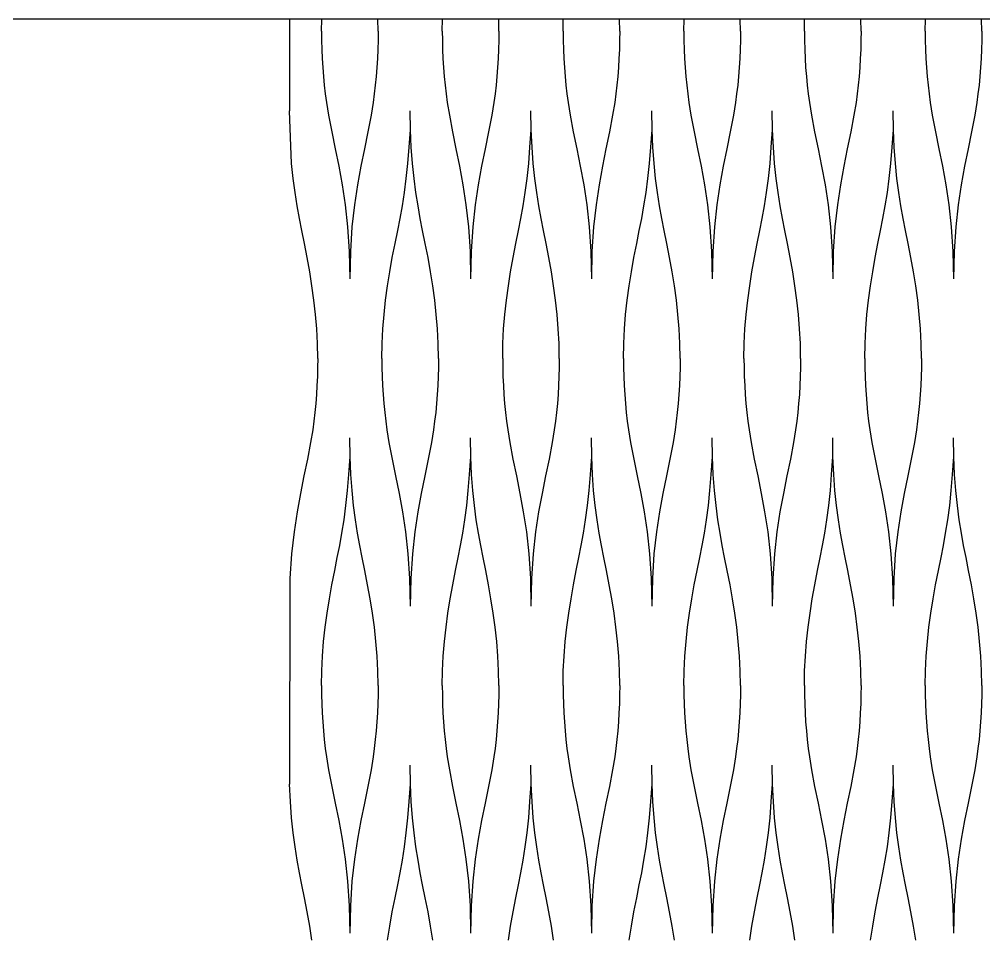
# Model space of a CAD drawing. Header units: millimetres. Extents: x 2967 to 3312, y 1779 to 1941.
# Drawn here: x 3236.92 to 3275.23, y 1904.93 to 1941.38 of the extents above; entities that cross this region are included whole.
import ezdxf

# ---------------------------------------------------------------- set-up
doc = ezdxf.new("R2010")
doc.units = ezdxf.units.MM

msp = doc.modelspace()

# ---------------------------------------------------------------- linework, layer by layer
for p, q in [((3248.931, 1941.38), (3247.647, 1941.38)), ((3247.647, 1941.38), (3247.647, 1937.745)), ((3248.922, 1940.906), (3248.931, 1941.38)), ((3251.172, 1940.906), (3251.164, 1941.38)), ((3253.73, 1941.38), (3251.164, 1941.38)), ((3253.722, 1940.906), (3253.73, 1941.38)), ((3255.972, 1940.906), (3255.964, 1941.38)), ((3258.53, 1941.38), (3255.964, 1941.38)), ((3258.522, 1940.906), (3258.53, 1941.38)), ((3260.771, 1940.906), (3260.763, 1941.38)), ((3263.33, 1941.38), (3260.763, 1941.38)), ((3263.322, 1940.906), (3263.33, 1941.38)), ((3268.118, 1941.38), (3265.563, 1941.38)), ((3265.571, 1940.906), (3265.563, 1941.38)), ((3268.11, 1940.906), (3268.118, 1941.38)), ((3270.36, 1940.906), (3270.352, 1941.38)), ((3272.918, 1941.38), (3270.352, 1941.38)), ((3272.91, 1940.906), (3272.918, 1941.38)), ((3275.16, 1940.906), (3275.151, 1941.38)), ((3277.718, 1941.38), (3275.151, 1941.38)), ((3248.922, 1940.906), (3248.926, 1940.545)), ((3251.172, 1940.906), (3251.169, 1940.545)), ((3253.722, 1940.906), (3253.725, 1940.545)), ((3255.972, 1940.906), (3255.969, 1940.545)), ((3258.522, 1940.906), (3258.525, 1940.545)), ((3260.771, 1940.906), (3260.768, 1940.545)), ((3263.322, 1940.906), (3263.325, 1940.545)), ((3265.571, 1940.906), (3265.568, 1940.545)), ((3268.11, 1940.906), (3268.113, 1940.545)), ((3270.36, 1940.906), (3270.357, 1940.545)), ((3272.91, 1940.906), (3272.913, 1940.545)), ((3275.16, 1940.906), (3275.157, 1940.545)), ((3248.926, 1940.545), (3248.935, 1940.184)), ((3251.169, 1940.545), (3251.16, 1940.184)), ((3253.725, 1940.545), (3253.735, 1940.184)), ((3255.969, 1940.545), (3255.959, 1940.184)), ((3258.525, 1940.545), (3258.534, 1940.184)), ((3260.768, 1940.545), (3260.759, 1940.184)), ((3263.325, 1940.545), (3263.334, 1940.184)), ((3265.568, 1940.545), (3265.559, 1940.184)), ((3268.113, 1940.545), (3268.123, 1940.184)), ((3270.357, 1940.545), (3270.348, 1940.184)), ((3272.913, 1940.545), (3272.922, 1940.184)), ((3275.157, 1940.545), (3275.147, 1940.184)), ((3248.935, 1940.184), (3248.951, 1939.824)), ((3251.16, 1940.184), (3251.144, 1939.824)), ((3253.735, 1940.184), (3253.75, 1939.824)), ((3255.959, 1940.184), (3255.944, 1939.824)), ((3258.534, 1940.184), (3258.55, 1939.824)), ((3260.759, 1940.184), (3260.743, 1939.824)), ((3263.334, 1940.184), (3263.35, 1939.824)), ((3265.559, 1940.184), (3265.543, 1939.824)), ((3268.123, 1940.184), (3268.138, 1939.824)), ((3270.348, 1940.184), (3270.332, 1939.824)), ((3272.922, 1940.184), (3272.938, 1939.824)), ((3275.147, 1940.184), (3275.132, 1939.824)), ((3248.951, 1939.824), (3248.972, 1939.467)), ((3251.144, 1939.824), (3251.122, 1939.467)), ((3253.75, 1939.824), (3253.772, 1939.467)), ((3255.944, 1939.824), (3255.922, 1939.467)), ((3258.55, 1939.824), (3258.572, 1939.467)), ((3260.743, 1939.824), (3260.722, 1939.467)), ((3263.35, 1939.824), (3263.371, 1939.467)), ((3265.543, 1939.824), (3265.521, 1939.467)), ((3268.138, 1939.824), (3268.16, 1939.467)), ((3270.332, 1939.824), (3270.31, 1939.467)), ((3272.938, 1939.824), (3272.96, 1939.467)), ((3275.132, 1939.824), (3275.11, 1939.467)), ((3248.972, 1939.467), (3249, 1939.112)), ((3251.122, 1939.467), (3251.094, 1939.112)), ((3253.772, 1939.467), (3253.8, 1939.112)), ((3255.922, 1939.467), (3255.894, 1939.112)), ((3258.572, 1939.467), (3258.6, 1939.112)), ((3260.722, 1939.467), (3260.694, 1939.112)), ((3263.371, 1939.467), (3263.399, 1939.112)), ((3265.521, 1939.467), (3265.493, 1939.112)), ((3268.16, 1939.467), (3268.188, 1939.112)), ((3270.31, 1939.467), (3270.282, 1939.112)), ((3272.96, 1939.467), (3272.988, 1939.112)), ((3275.11, 1939.467), (3275.082, 1939.112)), ((3249, 1939.112), (3249.035, 1938.76)), ((3251.094, 1939.112), (3251.06, 1938.76)), ((3253.8, 1939.112), (3253.834, 1938.76)), ((3255.894, 1939.112), (3255.86, 1938.76)), ((3258.6, 1939.112), (3258.634, 1938.76)), ((3260.694, 1939.112), (3260.659, 1938.76)), ((3263.399, 1939.112), (3263.434, 1938.76)), ((3265.493, 1939.112), (3265.459, 1938.76)), ((3268.188, 1939.112), (3268.223, 1938.76)), ((3270.282, 1939.112), (3270.248, 1938.76)), ((3272.988, 1939.112), (3273.022, 1938.76)), ((3275.082, 1939.112), (3275.048, 1938.76)), ((3249.035, 1938.76), (3249.075, 1938.413)), ((3251.06, 1938.76), (3251.02, 1938.413)), ((3253.834, 1938.76), (3253.875, 1938.413)), ((3255.86, 1938.76), (3255.819, 1938.413)), ((3258.634, 1938.76), (3258.675, 1938.413)), ((3260.659, 1938.76), (3260.619, 1938.413)), ((3263.434, 1938.76), (3263.474, 1938.413)), ((3265.459, 1938.76), (3265.419, 1938.413)), ((3268.223, 1938.76), (3268.263, 1938.413)), ((3270.248, 1938.76), (3270.207, 1938.413)), ((3273.022, 1938.76), (3273.063, 1938.413)), ((3275.048, 1938.76), (3275.007, 1938.413)), ((3249.075, 1938.413), (3249.122, 1938.07)), ((3251.02, 1938.413), (3250.973, 1938.07)), ((3253.875, 1938.413), (3253.922, 1938.07)), ((3255.819, 1938.413), (3255.773, 1938.07)), ((3258.675, 1938.413), (3258.721, 1938.07)), ((3260.619, 1938.413), (3260.572, 1938.07)), ((3263.474, 1938.413), (3263.521, 1938.07)), ((3265.419, 1938.413), (3265.372, 1938.07)), ((3268.263, 1938.413), (3268.31, 1938.07)), ((3270.207, 1938.413), (3270.161, 1938.07)), ((3273.063, 1938.413), (3273.109, 1938.07)), ((3275.007, 1938.413), (3274.96, 1938.07)), ((3249.122, 1938.07), (3249.203, 1937.565)), ((3250.973, 1938.07), (3250.891, 1937.565)), ((3253.922, 1938.07), (3254.003, 1937.565)), ((3255.773, 1938.07), (3255.691, 1937.565)), ((3258.721, 1938.07), (3258.803, 1937.565)), ((3260.572, 1938.07), (3260.491, 1937.565)), ((3263.521, 1938.07), (3263.603, 1937.565)), ((3265.372, 1938.07), (3265.29, 1937.565)), ((3268.31, 1938.07), (3268.391, 1937.565)), ((3270.161, 1938.07), (3270.079, 1937.565)), ((3273.109, 1938.07), (3273.191, 1937.565)), ((3274.96, 1938.07), (3274.879, 1937.565)), ((3247.737, 1935.654), (3247.647, 1937.745)), ((3249.203, 1937.565), (3249.329, 1936.902)), ((3250.891, 1937.565), (3250.765, 1936.902)), ((3252.458, 1936.994), (3252.447, 1937.745)), ((3254.003, 1937.565), (3254.129, 1936.902)), ((3255.691, 1937.565), (3255.565, 1936.902)), ((3257.258, 1936.994), (3257.247, 1937.745)), ((3258.803, 1937.565), (3258.929, 1936.902)), ((3260.491, 1937.565), (3260.365, 1936.902)), ((3262.057, 1936.994), (3262.046, 1937.745)), ((3263.603, 1937.565), (3263.729, 1936.902)), ((3265.29, 1937.565), (3265.164, 1936.902)), ((3266.846, 1936.994), (3266.835, 1937.745)), ((3268.391, 1937.565), (3268.517, 1936.902)), ((3270.079, 1937.565), (3269.953, 1936.902)), ((3271.646, 1936.994), (3271.635, 1937.745)), ((3273.191, 1937.565), (3273.317, 1936.902)), ((3274.879, 1937.565), (3274.753, 1936.902)), ((3249.329, 1936.902), (3249.467, 1936.234)), ((3250.765, 1936.902), (3250.628, 1936.234)), ((3252.405, 1936.299), (3252.458, 1936.994)), ((3252.489, 1936.299), (3252.458, 1936.994)), ((3254.129, 1936.902), (3254.267, 1936.234)), ((3255.565, 1936.902), (3255.427, 1936.234)), ((3257.205, 1936.299), (3257.258, 1936.994)), ((3257.288, 1936.299), (3257.258, 1936.994)), ((3258.929, 1936.902), (3259.067, 1936.234)), ((3260.365, 1936.902), (3260.227, 1936.234)), ((3262.005, 1936.299), (3262.057, 1936.994)), ((3262.088, 1936.299), (3262.057, 1936.994)), ((3263.729, 1936.902), (3263.866, 1936.234)), ((3265.164, 1936.902), (3265.027, 1936.234)), ((3266.793, 1936.299), (3266.846, 1936.994)), ((3266.877, 1936.299), (3266.846, 1936.994)), ((3268.517, 1936.902), (3268.655, 1936.234)), ((3269.953, 1936.902), (3269.815, 1936.234)), ((3271.593, 1936.299), (3271.646, 1936.994)), ((3271.677, 1936.299), (3271.646, 1936.994)), ((3273.317, 1936.902), (3273.455, 1936.234)), ((3274.753, 1936.902), (3274.615, 1936.234)), ((3252.357, 1935.654), (3252.405, 1936.299)), ((3252.537, 1935.654), (3252.489, 1936.299)), ((3257.157, 1935.654), (3257.205, 1936.299)), ((3257.337, 1935.654), (3257.288, 1936.299)), ((3261.956, 1935.654), (3262.005, 1936.299)), ((3262.136, 1935.654), (3262.088, 1936.299)), ((3266.745, 1935.654), (3266.793, 1936.299)), ((3266.925, 1935.654), (3266.877, 1936.299)), ((3271.545, 1935.654), (3271.593, 1936.299)), ((3271.725, 1935.654), (3271.677, 1936.299)), ((3249.467, 1936.234), (3249.608, 1935.542)), ((3250.628, 1936.234), (3250.487, 1935.542)), ((3254.267, 1936.234), (3254.407, 1935.542)), ((3255.427, 1936.234), (3255.287, 1935.542)), ((3259.067, 1936.234), (3259.207, 1935.542)), ((3260.227, 1936.234), (3260.086, 1935.542)), ((3263.866, 1936.234), (3264.007, 1935.542)), ((3265.027, 1936.234), (3264.886, 1935.542)), ((3268.655, 1936.234), (3268.796, 1935.542)), ((3269.815, 1936.234), (3269.675, 1935.542)), ((3273.455, 1936.234), (3273.595, 1935.542)), ((3274.615, 1936.234), (3274.474, 1935.542)), ((3247.8, 1935.055), (3247.737, 1935.654)), ((3249.608, 1935.542), (3249.743, 1934.808)), ((3250.487, 1935.542), (3250.352, 1934.808)), ((3252.294, 1935.055), (3252.357, 1935.654)), ((3252.6, 1935.055), (3252.537, 1935.654)), ((3254.407, 1935.542), (3254.542, 1934.808)), ((3255.287, 1935.542), (3255.152, 1934.808)), ((3257.094, 1935.055), (3257.157, 1935.654)), ((3257.4, 1935.055), (3257.337, 1935.654)), ((3259.207, 1935.542), (3259.342, 1934.808)), ((3260.086, 1935.542), (3259.951, 1934.808)), ((3261.894, 1935.055), (3261.956, 1935.654)), ((3262.199, 1935.055), (3262.136, 1935.654)), ((3264.007, 1935.542), (3264.142, 1934.808)), ((3264.886, 1935.542), (3264.751, 1934.808)), ((3266.682, 1935.055), (3266.745, 1935.654)), ((3266.988, 1935.055), (3266.925, 1935.654)), ((3268.796, 1935.542), (3268.93, 1934.808)), ((3269.675, 1935.542), (3269.54, 1934.808)), ((3271.482, 1935.055), (3271.545, 1935.654)), ((3271.788, 1935.055), (3271.725, 1935.654)), ((3273.595, 1935.542), (3273.73, 1934.808)), ((3274.474, 1935.542), (3274.34, 1934.808)), ((3247.875, 1934.494), (3247.8, 1935.055)), ((3249.743, 1934.808), (3249.863, 1934.011)), ((3250.352, 1934.808), (3250.232, 1934.011)), ((3252.22, 1934.494), (3252.294, 1935.055)), ((3252.675, 1934.494), (3252.6, 1935.055)), ((3254.542, 1934.808), (3254.662, 1934.011)), ((3255.152, 1934.808), (3255.032, 1934.011)), ((3257.019, 1934.494), (3257.094, 1935.055)), ((3257.474, 1934.494), (3257.4, 1935.055)), ((3259.342, 1934.808), (3259.462, 1934.011)), ((3259.951, 1934.808), (3259.831, 1934.011)), ((3261.819, 1934.494), (3261.894, 1935.055)), ((3262.274, 1934.494), (3262.199, 1935.055)), ((3264.142, 1934.808), (3264.262, 1934.011)), ((3264.751, 1934.808), (3264.631, 1934.011)), ((3266.608, 1934.494), (3266.682, 1935.055)), ((3267.063, 1934.494), (3266.988, 1935.055)), ((3268.93, 1934.808), (3269.051, 1934.011)), ((3269.54, 1934.808), (3269.42, 1934.011)), ((3271.407, 1934.494), (3271.482, 1935.055)), ((3271.862, 1934.494), (3271.788, 1935.055)), ((3273.73, 1934.808), (3273.85, 1934.011)), ((3274.34, 1934.808), (3274.219, 1934.011)), ((3247.959, 1933.967), (3247.875, 1934.494)), ((3252.136, 1933.967), (3252.22, 1934.494)), ((3252.758, 1933.967), (3252.675, 1934.494)), ((3256.935, 1933.967), (3257.019, 1934.494)), ((3257.558, 1933.967), (3257.474, 1934.494)), ((3261.735, 1933.967), (3261.819, 1934.494)), ((3262.358, 1933.967), (3262.274, 1934.494)), ((3266.524, 1933.967), (3266.608, 1934.494)), ((3267.147, 1933.967), (3267.063, 1934.494)), ((3271.323, 1933.967), (3271.407, 1934.494)), ((3271.946, 1933.967), (3271.862, 1934.494)), ((3248.049, 1933.467), (3247.959, 1933.967)), ((3249.863, 1934.011), (3249.959, 1933.135)), ((3250.232, 1934.011), (3250.135, 1933.135)), ((3252.045, 1933.467), (3252.136, 1933.967)), ((3252.849, 1933.467), (3252.758, 1933.967)), ((3254.662, 1934.011), (3254.759, 1933.135)), ((3255.032, 1934.011), (3254.935, 1933.135)), ((3256.845, 1933.467), (3256.935, 1933.967)), ((3257.648, 1933.467), (3257.558, 1933.967)), ((3259.462, 1934.011), (3259.559, 1933.135)), ((3259.831, 1934.011), (3259.735, 1933.135)), ((3261.645, 1933.467), (3261.735, 1933.967)), ((3262.448, 1933.467), (3262.358, 1933.967)), ((3264.262, 1934.011), (3264.358, 1933.135)), ((3264.631, 1934.011), (3264.534, 1933.135)), ((3266.433, 1933.467), (3266.524, 1933.967)), ((3267.237, 1933.467), (3267.147, 1933.967)), ((3269.051, 1934.011), (3269.147, 1933.135)), ((3269.42, 1934.011), (3269.323, 1933.135)), ((3271.233, 1933.467), (3271.323, 1933.967)), ((3272.037, 1933.467), (3271.946, 1933.967)), ((3273.85, 1934.011), (3273.947, 1933.135)), ((3274.219, 1934.011), (3274.123, 1933.135)), ((3248.143, 1932.989), (3248.049, 1933.467)), ((3251.951, 1932.989), (3252.045, 1933.467)), ((3252.943, 1932.989), (3252.849, 1933.467)), ((3256.751, 1932.989), (3256.845, 1933.467)), ((3257.743, 1932.989), (3257.648, 1933.467)), ((3261.551, 1932.989), (3261.645, 1933.467)), ((3262.542, 1932.989), (3262.448, 1933.467)), ((3266.339, 1932.989), (3266.433, 1933.467)), ((3267.331, 1932.989), (3267.237, 1933.467)), ((3271.139, 1932.989), (3271.233, 1933.467)), ((3272.131, 1932.989), (3272.037, 1933.467)), ((3248.248, 1932.475), (3248.143, 1932.989)), ((3249.959, 1933.135), (3250.024, 1932.16)), ((3250.135, 1933.135), (3250.071, 1932.16)), ((3251.846, 1932.475), (3251.951, 1932.989)), ((3253.048, 1932.475), (3252.943, 1932.989)), ((3254.759, 1933.135), (3254.824, 1932.16)), ((3254.935, 1933.135), (3254.87, 1932.16)), ((3256.646, 1932.475), (3256.751, 1932.989)), ((3257.847, 1932.475), (3257.743, 1932.989)), ((3259.559, 1933.135), (3259.623, 1932.16)), ((3259.735, 1933.135), (3259.67, 1932.16)), ((3261.446, 1932.475), (3261.551, 1932.989)), ((3262.647, 1932.475), (3262.542, 1932.989)), ((3264.358, 1933.135), (3264.423, 1932.16)), ((3264.534, 1933.135), (3264.47, 1932.16)), ((3266.234, 1932.475), (3266.339, 1932.989)), ((3267.436, 1932.475), (3267.331, 1932.989)), ((3269.147, 1933.135), (3269.212, 1932.16)), ((3269.323, 1933.135), (3269.259, 1932.16)), ((3271.034, 1932.475), (3271.139, 1932.989)), ((3272.236, 1932.475), (3272.131, 1932.989)), ((3273.947, 1933.135), (3274.011, 1932.16)), ((3274.123, 1933.135), (3274.058, 1932.16)), ((3248.357, 1931.913), (3248.248, 1932.475)), ((3251.737, 1931.913), (3251.846, 1932.475)), ((3253.157, 1931.913), (3253.048, 1932.475)), ((3256.537, 1931.913), (3256.646, 1932.475)), ((3257.956, 1931.913), (3257.847, 1932.475)), ((3261.337, 1931.913), (3261.446, 1932.475)), ((3262.756, 1931.913), (3262.647, 1932.475)), ((3266.125, 1931.913), (3266.234, 1932.475)), ((3267.545, 1931.913), (3267.436, 1932.475)), ((3270.925, 1931.913), (3271.034, 1932.475)), ((3272.345, 1931.913), (3272.236, 1932.475)), ((3250.024, 1932.16), (3250.047, 1931.068)), ((3250.071, 1932.16), (3250.047, 1931.068)), ((3254.824, 1932.16), (3254.847, 1931.068)), ((3254.87, 1932.16), (3254.847, 1931.068)), ((3259.623, 1932.16), (3259.647, 1931.068)), ((3259.67, 1932.16), (3259.647, 1931.068)), ((3264.423, 1932.16), (3264.446, 1931.068)), ((3264.47, 1932.16), (3264.446, 1931.068)), ((3269.212, 1932.16), (3269.235, 1931.068)), ((3269.259, 1932.16), (3269.235, 1931.068)), ((3274.011, 1932.16), (3274.035, 1931.068)), ((3274.058, 1932.16), (3274.035, 1931.068)), ((3248.457, 1931.352), (3248.357, 1931.913)), ((3251.637, 1931.352), (3251.737, 1931.913)), ((3253.257, 1931.352), (3253.157, 1931.913)), ((3256.437, 1931.352), (3256.537, 1931.913)), ((3258.056, 1931.352), (3257.956, 1931.913)), ((3261.237, 1931.352), (3261.337, 1931.913)), ((3262.856, 1931.352), (3262.756, 1931.913)), ((3266.025, 1931.352), (3266.125, 1931.913)), ((3267.645, 1931.352), (3267.545, 1931.913)), ((3270.825, 1931.352), (3270.925, 1931.913)), ((3272.445, 1931.352), (3272.345, 1931.913)), ((3248.546, 1930.79), (3248.457, 1931.352)), ((3251.548, 1930.79), (3251.637, 1931.352)), ((3253.346, 1930.79), (3253.257, 1931.352)), ((3256.348, 1930.79), (3256.437, 1931.352)), ((3258.146, 1930.79), (3258.056, 1931.352)), ((3261.147, 1930.79), (3261.237, 1931.352)), ((3262.945, 1930.79), (3262.856, 1931.352)), ((3265.936, 1930.79), (3266.025, 1931.352)), ((3267.734, 1930.79), (3267.645, 1931.352)), ((3270.736, 1930.79), (3270.825, 1931.352)), ((3272.534, 1930.79), (3272.445, 1931.352)), ((3248.623, 1930.225), (3248.546, 1930.79)), ((3251.471, 1930.225), (3251.548, 1930.79)), ((3253.423, 1930.225), (3253.346, 1930.79)), ((3256.271, 1930.225), (3256.348, 1930.79)), ((3258.222, 1930.225), (3258.146, 1930.79)), ((3261.071, 1930.225), (3261.147, 1930.79)), ((3263.022, 1930.225), (3262.945, 1930.79)), ((3265.859, 1930.225), (3265.936, 1930.79)), ((3267.811, 1930.225), (3267.734, 1930.79)), ((3270.659, 1930.225), (3270.736, 1930.79)), ((3272.611, 1930.225), (3272.534, 1930.79)), ((3248.686, 1929.656), (3248.623, 1930.225)), ((3251.409, 1929.656), (3251.471, 1930.225)), ((3253.485, 1929.656), (3253.423, 1930.225)), ((3256.208, 1929.656), (3256.271, 1930.225)), ((3258.285, 1929.656), (3258.222, 1930.225)), ((3261.008, 1929.656), (3261.071, 1930.225)), ((3263.085, 1929.656), (3263.022, 1930.225)), ((3265.797, 1929.656), (3265.859, 1930.225)), ((3267.874, 1929.656), (3267.811, 1930.225)), ((3270.596, 1929.656), (3270.659, 1930.225)), ((3272.673, 1929.656), (3272.611, 1930.225)), ((3248.733, 1929.081), (3248.686, 1929.656)), ((3251.362, 1929.081), (3251.409, 1929.656)), ((3253.532, 1929.081), (3253.485, 1929.656)), ((3256.161, 1929.081), (3256.208, 1929.656)), ((3258.332, 1929.081), (3258.285, 1929.656)), ((3260.961, 1929.081), (3261.008, 1929.656)), ((3263.132, 1929.081), (3263.085, 1929.656)), ((3265.75, 1929.081), (3265.797, 1929.656)), ((3267.92, 1929.081), (3267.874, 1929.656)), ((3270.55, 1929.081), (3270.596, 1929.656)), ((3272.72, 1929.081), (3272.673, 1929.656)), ((3248.762, 1928.498), (3248.733, 1929.081)), ((3251.332, 1928.498), (3251.362, 1929.081)), ((3253.562, 1928.498), (3253.532, 1929.081)), ((3256.132, 1928.498), (3256.161, 1929.081)), ((3258.361, 1928.498), (3258.332, 1929.081)), ((3260.932, 1928.498), (3260.961, 1929.081)), ((3263.161, 1928.498), (3263.132, 1929.081)), ((3265.72, 1928.498), (3265.75, 1929.081)), ((3267.95, 1928.498), (3267.92, 1929.081)), ((3270.52, 1928.498), (3270.55, 1929.081)), ((3272.749, 1928.498), (3272.72, 1929.081)), ((3248.772, 1927.906), (3248.762, 1928.498)), ((3251.322, 1927.906), (3251.332, 1928.498)), ((3253.572, 1927.906), (3253.562, 1928.498)), ((3256.122, 1927.906), (3256.132, 1928.498)), ((3258.371, 1927.906), (3258.361, 1928.498)), ((3260.922, 1927.906), (3260.932, 1928.498)), ((3263.171, 1927.906), (3263.161, 1928.498)), ((3265.71, 1927.906), (3265.72, 1928.498)), ((3267.96, 1927.906), (3267.95, 1928.498)), ((3270.51, 1927.906), (3270.52, 1928.498)), ((3272.76, 1927.906), (3272.749, 1928.498)), ((3248.772, 1927.906), (3248.769, 1927.545)), ((3251.322, 1927.906), (3251.325, 1927.545)), ((3253.572, 1927.906), (3253.569, 1927.545)), ((3256.122, 1927.906), (3256.125, 1927.545)), ((3258.371, 1927.906), (3258.368, 1927.545)), ((3260.922, 1927.906), (3260.925, 1927.545)), ((3263.171, 1927.906), (3263.168, 1927.545)), ((3265.71, 1927.906), (3265.713, 1927.545)), ((3267.96, 1927.906), (3267.957, 1927.545)), ((3270.51, 1927.906), (3270.513, 1927.545)), ((3272.76, 1927.906), (3272.757, 1927.545)), ((3248.769, 1927.545), (3248.76, 1927.184)), ((3251.325, 1927.545), (3251.335, 1927.184)), ((3253.569, 1927.545), (3253.559, 1927.184)), ((3256.125, 1927.545), (3256.134, 1927.184)), ((3258.368, 1927.545), (3258.359, 1927.184)), ((3260.925, 1927.545), (3260.934, 1927.184)), ((3263.168, 1927.545), (3263.159, 1927.184)), ((3265.713, 1927.545), (3265.723, 1927.184)), ((3267.957, 1927.545), (3267.948, 1927.184)), ((3270.513, 1927.545), (3270.522, 1927.184)), ((3272.757, 1927.545), (3272.747, 1927.184)), ((3248.76, 1927.184), (3248.744, 1926.824)), ((3251.335, 1927.184), (3251.35, 1926.824)), ((3253.559, 1927.184), (3253.544, 1926.824)), ((3256.134, 1927.184), (3256.15, 1926.824)), ((3258.359, 1927.184), (3258.343, 1926.824)), ((3260.934, 1927.184), (3260.95, 1926.824)), ((3263.159, 1927.184), (3263.143, 1926.824)), ((3265.723, 1927.184), (3265.738, 1926.824)), ((3267.948, 1927.184), (3267.932, 1926.824)), ((3270.522, 1927.184), (3270.538, 1926.824)), ((3272.747, 1927.184), (3272.732, 1926.824)), ((3248.744, 1926.824), (3248.722, 1926.467)), ((3251.35, 1926.824), (3251.372, 1926.467)), ((3253.544, 1926.824), (3253.522, 1926.467)), ((3256.15, 1926.824), (3256.172, 1926.467)), ((3258.343, 1926.824), (3258.322, 1926.467)), ((3260.95, 1926.824), (3260.971, 1926.467)), ((3263.143, 1926.824), (3263.121, 1926.467)), ((3265.738, 1926.824), (3265.76, 1926.467)), ((3267.932, 1926.824), (3267.91, 1926.467)), ((3270.538, 1926.824), (3270.56, 1926.467)), ((3272.732, 1926.824), (3272.71, 1926.467)), ((3248.722, 1926.467), (3248.694, 1926.112)), ((3251.372, 1926.467), (3251.4, 1926.112)), ((3253.522, 1926.467), (3253.494, 1926.112)), ((3256.172, 1926.467), (3256.2, 1926.112)), ((3258.322, 1926.467), (3258.294, 1926.112)), ((3260.971, 1926.467), (3260.999, 1926.112)), ((3263.121, 1926.467), (3263.093, 1926.112)), ((3265.76, 1926.467), (3265.788, 1926.112)), ((3267.91, 1926.467), (3267.882, 1926.112)), ((3270.56, 1926.467), (3270.588, 1926.112)), ((3272.71, 1926.467), (3272.682, 1926.112)), ((3248.694, 1926.112), (3248.66, 1925.76)), ((3251.4, 1926.112), (3251.434, 1925.76)), ((3253.494, 1926.112), (3253.46, 1925.76)), ((3256.2, 1926.112), (3256.234, 1925.76)), ((3258.294, 1926.112), (3258.259, 1925.76)), ((3260.999, 1926.112), (3261.034, 1925.76)), ((3263.093, 1926.112), (3263.059, 1925.76)), ((3265.788, 1926.112), (3265.823, 1925.76)), ((3267.882, 1926.112), (3267.848, 1925.76)), ((3270.588, 1926.112), (3270.622, 1925.76)), ((3272.682, 1926.112), (3272.648, 1925.76)), ((3248.66, 1925.76), (3248.62, 1925.413)), ((3251.434, 1925.76), (3251.475, 1925.413)), ((3253.46, 1925.76), (3253.419, 1925.413)), ((3256.234, 1925.76), (3256.275, 1925.413)), ((3258.259, 1925.76), (3258.219, 1925.413)), ((3261.034, 1925.76), (3261.074, 1925.413)), ((3263.059, 1925.76), (3263.019, 1925.413)), ((3265.823, 1925.76), (3265.863, 1925.413)), ((3267.848, 1925.76), (3267.807, 1925.413)), ((3270.622, 1925.76), (3270.663, 1925.413)), ((3272.648, 1925.76), (3272.607, 1925.413)), ((3248.62, 1925.413), (3248.573, 1925.07)), ((3251.475, 1925.413), (3251.522, 1925.07)), ((3253.419, 1925.413), (3253.373, 1925.07)), ((3256.275, 1925.413), (3256.321, 1925.07)), ((3258.219, 1925.413), (3258.172, 1925.07)), ((3261.074, 1925.413), (3261.121, 1925.07)), ((3263.019, 1925.413), (3262.972, 1925.07)), ((3265.863, 1925.413), (3265.91, 1925.07)), ((3267.807, 1925.413), (3267.761, 1925.07)), ((3270.663, 1925.413), (3270.709, 1925.07)), ((3272.607, 1925.413), (3272.56, 1925.07)), ((3248.573, 1925.07), (3248.491, 1924.565)), ((3251.522, 1925.07), (3251.603, 1924.565)), ((3253.373, 1925.07), (3253.291, 1924.565)), ((3256.321, 1925.07), (3256.403, 1924.565)), ((3258.172, 1925.07), (3258.091, 1924.565)), ((3261.121, 1925.07), (3261.203, 1924.565)), ((3262.972, 1925.07), (3262.89, 1924.565)), ((3265.91, 1925.07), (3265.991, 1924.565)), ((3267.761, 1925.07), (3267.679, 1924.565)), ((3270.709, 1925.07), (3270.791, 1924.565)), ((3272.56, 1925.07), (3272.479, 1924.565)), ((3248.491, 1924.565), (3248.365, 1923.902)), ((3250.058, 1923.994), (3250.047, 1924.745)), ((3251.603, 1924.565), (3251.729, 1923.902)), ((3253.291, 1924.565), (3253.165, 1923.902)), ((3254.858, 1923.994), (3254.847, 1924.745)), ((3256.403, 1924.565), (3256.529, 1923.902)), ((3258.091, 1924.565), (3257.965, 1923.902)), ((3259.658, 1923.994), (3259.647, 1924.745)), ((3261.203, 1924.565), (3261.329, 1923.902)), ((3262.89, 1924.565), (3262.764, 1923.902)), ((3264.457, 1923.994), (3264.446, 1924.745)), ((3265.991, 1924.565), (3266.117, 1923.902)), ((3267.679, 1924.565), (3267.553, 1923.902)), ((3269.246, 1923.994), (3269.235, 1924.745)), ((3270.791, 1924.565), (3270.917, 1923.902)), ((3272.479, 1924.565), (3272.353, 1923.902)), ((3274.046, 1923.994), (3274.035, 1924.745)), ((3250.006, 1923.299), (3250.058, 1923.994)), ((3250.089, 1923.299), (3250.058, 1923.994)), ((3254.805, 1923.299), (3254.858, 1923.994)), ((3254.889, 1923.299), (3254.858, 1923.994)), ((3259.605, 1923.299), (3259.658, 1923.994)), ((3259.688, 1923.299), (3259.658, 1923.994)), ((3264.405, 1923.299), (3264.457, 1923.994)), ((3264.488, 1923.299), (3264.457, 1923.994)), ((3269.193, 1923.299), (3269.246, 1923.994)), ((3269.277, 1923.299), (3269.246, 1923.994)), ((3273.993, 1923.299), (3274.046, 1923.994)), ((3274.077, 1923.299), (3274.046, 1923.994)), ((3248.365, 1923.902), (3248.228, 1923.234)), ((3251.729, 1923.902), (3251.867, 1923.234)), ((3253.165, 1923.902), (3253.027, 1923.234)), ((3256.529, 1923.902), (3256.667, 1923.234)), ((3257.965, 1923.902), (3257.827, 1923.234)), ((3261.329, 1923.902), (3261.466, 1923.234)), ((3262.764, 1923.902), (3262.627, 1923.234)), ((3266.117, 1923.902), (3266.255, 1923.234)), ((3267.553, 1923.902), (3267.415, 1923.234)), ((3270.917, 1923.902), (3271.055, 1923.234)), ((3272.353, 1923.902), (3272.215, 1923.234)), ((3248.228, 1923.234), (3248.087, 1922.542)), ((3249.957, 1922.654), (3250.006, 1923.299)), ((3250.137, 1922.654), (3250.089, 1923.299)), ((3251.867, 1923.234), (3252.007, 1922.542)), ((3253.027, 1923.234), (3252.887, 1922.542)), ((3254.757, 1922.654), (3254.805, 1923.299)), ((3254.937, 1922.654), (3254.889, 1923.299)), ((3256.667, 1923.234), (3256.807, 1922.542)), ((3257.827, 1923.234), (3257.686, 1922.542)), ((3259.557, 1922.654), (3259.605, 1923.299)), ((3259.737, 1922.654), (3259.688, 1923.299)), ((3261.466, 1923.234), (3261.607, 1922.542)), ((3262.627, 1923.234), (3262.486, 1922.542)), ((3264.356, 1922.654), (3264.405, 1923.299)), ((3264.536, 1922.654), (3264.488, 1923.299)), ((3266.255, 1923.234), (3266.396, 1922.542)), ((3267.415, 1923.234), (3267.275, 1922.542)), ((3269.145, 1922.654), (3269.193, 1923.299)), ((3269.325, 1922.654), (3269.277, 1923.299)), ((3271.055, 1923.234), (3271.195, 1922.542)), ((3272.215, 1923.234), (3272.074, 1922.542)), ((3273.945, 1922.654), (3273.993, 1923.299)), ((3274.125, 1922.654), (3274.077, 1923.299)), ((3248.087, 1922.542), (3247.952, 1921.808)), ((3249.895, 1922.055), (3249.957, 1922.654)), ((3250.2, 1922.055), (3250.137, 1922.654)), ((3252.007, 1922.542), (3252.142, 1921.808)), ((3252.887, 1922.542), (3252.752, 1921.808)), ((3254.694, 1922.055), (3254.757, 1922.654)), ((3255, 1922.055), (3254.937, 1922.654)), ((3256.807, 1922.542), (3256.942, 1921.808)), ((3257.686, 1922.542), (3257.551, 1921.808)), ((3259.494, 1922.055), (3259.557, 1922.654)), ((3259.8, 1922.055), (3259.737, 1922.654)), ((3261.607, 1922.542), (3261.742, 1921.808)), ((3262.486, 1922.542), (3262.351, 1921.808)), ((3264.294, 1922.055), (3264.356, 1922.654)), ((3264.599, 1922.055), (3264.536, 1922.654)), ((3266.396, 1922.542), (3266.53, 1921.808)), ((3267.275, 1922.542), (3267.14, 1921.808)), ((3269.082, 1922.055), (3269.145, 1922.654)), ((3269.388, 1922.055), (3269.325, 1922.654)), ((3271.195, 1922.542), (3271.33, 1921.808)), ((3272.074, 1922.542), (3271.94, 1921.808)), ((3273.882, 1922.055), (3273.945, 1922.654)), ((3274.188, 1922.055), (3274.125, 1922.654)), ((3247.952, 1921.808), (3247.832, 1921.011)), ((3249.82, 1921.494), (3249.895, 1922.055)), ((3250.275, 1921.494), (3250.2, 1922.055)), ((3252.142, 1921.808), (3252.262, 1921.011)), ((3252.752, 1921.808), (3252.632, 1921.011)), ((3254.62, 1921.494), (3254.694, 1922.055)), ((3255.075, 1921.494), (3255, 1922.055)), ((3256.942, 1921.808), (3257.062, 1921.011)), ((3257.551, 1921.808), (3257.431, 1921.011)), ((3259.419, 1921.494), (3259.494, 1922.055)), ((3259.874, 1921.494), (3259.8, 1922.055)), ((3261.742, 1921.808), (3261.862, 1921.011)), ((3262.351, 1921.808), (3262.231, 1921.011)), ((3264.219, 1921.494), (3264.294, 1922.055)), ((3264.674, 1921.494), (3264.599, 1922.055)), ((3266.53, 1921.808), (3266.651, 1921.011)), ((3267.14, 1921.808), (3267.02, 1921.011)), ((3269.008, 1921.494), (3269.082, 1922.055)), ((3269.463, 1921.494), (3269.388, 1922.055)), ((3271.33, 1921.808), (3271.45, 1921.011)), ((3271.94, 1921.808), (3271.819, 1921.011)), ((3273.807, 1921.494), (3273.882, 1922.055)), ((3274.262, 1921.494), (3274.188, 1922.055)), ((3249.736, 1920.967), (3249.82, 1921.494)), ((3250.359, 1920.967), (3250.275, 1921.494)), ((3254.536, 1920.967), (3254.62, 1921.494)), ((3255.158, 1920.967), (3255.075, 1921.494)), ((3259.335, 1920.967), (3259.419, 1921.494)), ((3259.958, 1920.967), (3259.874, 1921.494)), ((3264.135, 1920.967), (3264.219, 1921.494)), ((3264.758, 1920.967), (3264.674, 1921.494)), ((3268.924, 1920.967), (3269.008, 1921.494)), ((3269.547, 1920.967), (3269.463, 1921.494)), ((3273.723, 1920.967), (3273.807, 1921.494)), ((3274.346, 1920.967), (3274.262, 1921.494)), ((3247.832, 1921.011), (3247.735, 1920.135)), ((3249.646, 1920.467), (3249.736, 1920.967)), ((3250.449, 1920.467), (3250.359, 1920.967)), ((3252.262, 1921.011), (3252.359, 1920.135)), ((3252.632, 1921.011), (3252.535, 1920.135)), ((3254.445, 1920.467), (3254.536, 1920.967)), ((3255.249, 1920.467), (3255.158, 1920.967)), ((3257.062, 1921.011), (3257.159, 1920.135)), ((3257.431, 1921.011), (3257.335, 1920.135)), ((3259.245, 1920.467), (3259.335, 1920.967)), ((3260.048, 1920.467), (3259.958, 1920.967)), ((3261.862, 1921.011), (3261.958, 1920.135)), ((3262.231, 1921.011), (3262.134, 1920.135)), ((3264.045, 1920.467), (3264.135, 1920.967)), ((3264.848, 1920.467), (3264.758, 1920.967)), ((3266.651, 1921.011), (3266.747, 1920.135)), ((3267.02, 1921.011), (3266.923, 1920.135)), ((3268.833, 1920.467), (3268.924, 1920.967)), ((3269.637, 1920.467), (3269.547, 1920.967)), ((3271.45, 1921.011), (3271.547, 1920.135)), ((3271.819, 1921.011), (3271.723, 1920.135)), ((3273.633, 1920.467), (3273.723, 1920.967)), ((3274.437, 1920.467), (3274.346, 1920.967)), ((3249.551, 1919.989), (3249.646, 1920.467)), ((3250.543, 1919.989), (3250.449, 1920.467)), ((3254.351, 1919.989), (3254.445, 1920.467)), ((3255.343, 1919.989), (3255.249, 1920.467)), ((3259.151, 1919.989), (3259.245, 1920.467)), ((3260.143, 1919.989), (3260.048, 1920.467)), ((3263.951, 1919.989), (3264.045, 1920.467)), ((3264.942, 1919.989), (3264.848, 1920.467)), ((3268.739, 1919.989), (3268.833, 1920.467)), ((3269.731, 1919.989), (3269.637, 1920.467)), ((3273.539, 1919.989), (3273.633, 1920.467)), ((3274.531, 1919.989), (3274.437, 1920.467)), ((3247.735, 1920.135), (3247.671, 1919.16)), ((3249.447, 1919.475), (3249.551, 1919.989)), ((3250.648, 1919.475), (3250.543, 1919.989)), ((3252.359, 1920.135), (3252.424, 1919.16)), ((3252.535, 1920.135), (3252.47, 1919.16)), ((3254.246, 1919.475), (3254.351, 1919.989)), ((3255.448, 1919.475), (3255.343, 1919.989)), ((3257.159, 1920.135), (3257.223, 1919.16)), ((3257.335, 1920.135), (3257.27, 1919.16)), ((3259.046, 1919.475), (3259.151, 1919.989)), ((3260.247, 1919.475), (3260.143, 1919.989)), ((3261.958, 1920.135), (3262.023, 1919.16)), ((3262.134, 1920.135), (3262.07, 1919.16)), ((3263.846, 1919.475), (3263.951, 1919.989)), ((3265.047, 1919.475), (3264.942, 1919.989)), ((3266.747, 1920.135), (3266.812, 1919.16)), ((3266.923, 1920.135), (3266.859, 1919.16)), ((3268.634, 1919.475), (3268.739, 1919.989)), ((3269.836, 1919.475), (3269.731, 1919.989)), ((3271.547, 1920.135), (3271.611, 1919.16)), ((3271.723, 1920.135), (3271.658, 1919.16)), ((3273.434, 1919.475), (3273.539, 1919.989)), ((3274.636, 1919.475), (3274.531, 1919.989)), ((3249.338, 1918.913), (3249.447, 1919.475)), ((3250.757, 1918.913), (3250.648, 1919.475)), ((3254.137, 1918.913), (3254.246, 1919.475)), ((3255.557, 1918.913), (3255.448, 1919.475)), ((3258.937, 1918.913), (3259.046, 1919.475)), ((3260.356, 1918.913), (3260.247, 1919.475)), ((3263.737, 1918.913), (3263.846, 1919.475)), ((3265.156, 1918.913), (3265.047, 1919.475)), ((3268.525, 1918.913), (3268.634, 1919.475)), ((3269.945, 1918.913), (3269.836, 1919.475)), ((3273.325, 1918.913), (3273.434, 1919.475)), ((3274.745, 1918.913), (3274.636, 1919.475)), ((3247.671, 1919.16), (3247.658, 1910.994)), ((3252.424, 1919.16), (3252.447, 1918.068)), ((3252.47, 1919.16), (3252.447, 1918.068)), ((3257.223, 1919.16), (3257.247, 1918.068)), ((3257.27, 1919.16), (3257.247, 1918.068)), ((3262.023, 1919.16), (3262.046, 1918.068)), ((3262.07, 1919.16), (3262.046, 1918.068)), ((3266.812, 1919.16), (3266.835, 1918.068)), ((3266.859, 1919.16), (3266.835, 1918.068)), ((3271.611, 1919.16), (3271.635, 1918.068)), ((3271.658, 1919.16), (3271.635, 1918.068)), ((3249.238, 1918.352), (3249.338, 1918.913)), ((3250.857, 1918.352), (3250.757, 1918.913)), ((3254.037, 1918.352), (3254.137, 1918.913)), ((3255.657, 1918.352), (3255.557, 1918.913)), ((3258.837, 1918.352), (3258.937, 1918.913)), ((3260.456, 1918.352), (3260.356, 1918.913)), ((3263.637, 1918.352), (3263.737, 1918.913)), ((3265.256, 1918.352), (3265.156, 1918.913)), ((3268.425, 1918.352), (3268.525, 1918.913)), ((3270.045, 1918.352), (3269.945, 1918.913)), ((3273.225, 1918.352), (3273.325, 1918.913)), ((3274.845, 1918.352), (3274.745, 1918.913)), ((3249.148, 1917.79), (3249.238, 1918.352)), ((3250.946, 1917.79), (3250.857, 1918.352)), ((3253.948, 1917.79), (3254.037, 1918.352)), ((3255.746, 1917.79), (3255.657, 1918.352)), ((3258.748, 1917.79), (3258.837, 1918.352)), ((3260.546, 1917.79), (3260.456, 1918.352)), ((3263.547, 1917.79), (3263.637, 1918.352)), ((3265.345, 1917.79), (3265.256, 1918.352)), ((3268.336, 1917.79), (3268.425, 1918.352)), ((3270.134, 1917.79), (3270.045, 1918.352)), ((3273.136, 1917.79), (3273.225, 1918.352)), ((3274.934, 1917.79), (3274.845, 1918.352)), ((3249.072, 1917.225), (3249.148, 1917.79)), ((3251.023, 1917.225), (3250.946, 1917.79)), ((3253.871, 1917.225), (3253.948, 1917.79)), ((3255.823, 1917.225), (3255.746, 1917.79)), ((3258.671, 1917.225), (3258.748, 1917.79)), ((3260.622, 1917.225), (3260.546, 1917.79)), ((3263.471, 1917.225), (3263.547, 1917.79)), ((3265.422, 1917.225), (3265.345, 1917.79)), ((3268.259, 1917.225), (3268.336, 1917.79)), ((3270.211, 1917.225), (3270.134, 1917.79)), ((3273.059, 1917.225), (3273.136, 1917.79)), ((3275.011, 1917.225), (3274.934, 1917.79)), ((3249.009, 1916.656), (3249.072, 1917.225)), ((3251.086, 1916.656), (3251.023, 1917.225)), ((3253.809, 1916.656), (3253.871, 1917.225)), ((3255.885, 1916.656), (3255.823, 1917.225)), ((3258.608, 1916.656), (3258.671, 1917.225)), ((3260.685, 1916.656), (3260.622, 1917.225)), ((3263.408, 1916.656), (3263.471, 1917.225)), ((3265.485, 1916.656), (3265.422, 1917.225)), ((3268.197, 1916.656), (3268.259, 1917.225)), ((3270.274, 1916.656), (3270.211, 1917.225)), ((3272.996, 1916.656), (3273.059, 1917.225)), ((3275.073, 1916.656), (3275.011, 1917.225)), ((3248.962, 1916.081), (3249.009, 1916.656)), ((3251.133, 1916.081), (3251.086, 1916.656)), ((3253.762, 1916.081), (3253.809, 1916.656)), ((3255.932, 1916.081), (3255.885, 1916.656)), ((3258.561, 1916.081), (3258.608, 1916.656)), ((3260.732, 1916.081), (3260.685, 1916.656)), ((3263.361, 1916.081), (3263.408, 1916.656)), ((3265.532, 1916.081), (3265.485, 1916.656)), ((3268.15, 1916.081), (3268.197, 1916.656)), ((3270.32, 1916.081), (3270.274, 1916.656)), ((3272.95, 1916.081), (3272.996, 1916.656)), ((3275.12, 1916.081), (3275.073, 1916.656)), ((3248.933, 1915.498), (3248.962, 1916.081)), ((3251.162, 1915.498), (3251.133, 1916.081)), ((3253.732, 1915.498), (3253.762, 1916.081)), ((3255.962, 1915.498), (3255.932, 1916.081)), ((3258.532, 1915.498), (3258.561, 1916.081)), ((3260.761, 1915.498), (3260.732, 1916.081)), ((3263.332, 1915.498), (3263.361, 1916.081)), ((3265.561, 1915.498), (3265.532, 1916.081)), ((3268.12, 1915.498), (3268.15, 1916.081)), ((3270.35, 1915.498), (3270.32, 1916.081)), ((3272.92, 1915.498), (3272.95, 1916.081)), ((3275.149, 1915.498), (3275.12, 1916.081)), ((3248.922, 1914.906), (3248.933, 1915.498)), ((3251.172, 1914.906), (3251.162, 1915.498)), ((3253.722, 1914.906), (3253.732, 1915.498)), ((3255.972, 1914.906), (3255.962, 1915.498)), ((3258.522, 1914.906), (3258.532, 1915.498)), ((3260.771, 1914.906), (3260.761, 1915.498)), ((3263.322, 1914.906), (3263.332, 1915.498)), ((3265.571, 1914.906), (3265.561, 1915.498)), ((3268.11, 1914.906), (3268.12, 1915.498)), ((3270.36, 1914.906), (3270.35, 1915.498)), ((3272.91, 1914.906), (3272.92, 1915.498)), ((3275.16, 1914.906), (3275.149, 1915.498)), ((3248.922, 1914.906), (3248.926, 1914.545)), ((3251.172, 1914.906), (3251.169, 1914.545)), ((3253.722, 1914.906), (3253.725, 1914.545)), ((3255.972, 1914.906), (3255.969, 1914.545)), ((3258.522, 1914.906), (3258.525, 1914.545)), ((3260.771, 1914.906), (3260.768, 1914.545)), ((3263.322, 1914.906), (3263.325, 1914.545)), ((3265.571, 1914.906), (3265.568, 1914.545)), ((3268.11, 1914.906), (3268.113, 1914.545)), ((3270.36, 1914.906), (3270.357, 1914.545)), ((3272.91, 1914.906), (3272.913, 1914.545)), ((3275.16, 1914.906), (3275.157, 1914.545)), ((3248.926, 1914.545), (3248.935, 1914.184)), ((3251.169, 1914.545), (3251.16, 1914.184)), ((3253.725, 1914.545), (3253.735, 1914.184)), ((3255.969, 1914.545), (3255.959, 1914.184)), ((3258.525, 1914.545), (3258.534, 1914.184)), ((3260.768, 1914.545), (3260.759, 1914.184)), ((3263.325, 1914.545), (3263.334, 1914.184)), ((3265.568, 1914.545), (3265.559, 1914.184)), ((3268.113, 1914.545), (3268.123, 1914.184)), ((3270.357, 1914.545), (3270.348, 1914.184)), ((3272.913, 1914.545), (3272.922, 1914.184)), ((3275.157, 1914.545), (3275.147, 1914.184)), ((3248.935, 1914.184), (3248.951, 1913.824)), ((3251.16, 1914.184), (3251.144, 1913.824)), ((3253.735, 1914.184), (3253.75, 1913.824)), ((3255.959, 1914.184), (3255.944, 1913.824)), ((3258.534, 1914.184), (3258.55, 1913.824)), ((3260.759, 1914.184), (3260.743, 1913.824)), ((3263.334, 1914.184), (3263.35, 1913.824)), ((3265.559, 1914.184), (3265.543, 1913.824)), ((3268.123, 1914.184), (3268.138, 1913.824)), ((3270.348, 1914.184), (3270.332, 1913.824)), ((3272.922, 1914.184), (3272.938, 1913.824)), ((3275.147, 1914.184), (3275.132, 1913.824)), ((3248.951, 1913.824), (3248.972, 1913.467)), ((3251.144, 1913.824), (3251.122, 1913.467)), ((3253.75, 1913.824), (3253.772, 1913.467)), ((3255.944, 1913.824), (3255.922, 1913.467)), ((3258.55, 1913.824), (3258.572, 1913.467)), ((3260.743, 1913.824), (3260.722, 1913.467)), ((3263.35, 1913.824), (3263.371, 1913.467)), ((3265.543, 1913.824), (3265.521, 1913.467)), ((3268.138, 1913.824), (3268.16, 1913.467)), ((3270.332, 1913.824), (3270.31, 1913.467)), ((3272.938, 1913.824), (3272.96, 1913.467)), ((3275.132, 1913.824), (3275.11, 1913.467)), ((3248.972, 1913.467), (3249, 1913.112)), ((3251.122, 1913.467), (3251.094, 1913.112)), ((3253.772, 1913.467), (3253.8, 1913.112)), ((3255.922, 1913.467), (3255.894, 1913.112)), ((3258.572, 1913.467), (3258.6, 1913.112)), ((3260.722, 1913.467), (3260.694, 1913.112)), ((3263.371, 1913.467), (3263.399, 1913.112)), ((3265.521, 1913.467), (3265.493, 1913.112)), ((3268.16, 1913.467), (3268.188, 1913.112)), ((3270.31, 1913.467), (3270.282, 1913.112)), ((3272.96, 1913.467), (3272.988, 1913.112)), ((3275.11, 1913.467), (3275.082, 1913.112)), ((3249, 1913.112), (3249.035, 1912.76)), ((3251.094, 1913.112), (3251.06, 1912.76)), ((3253.8, 1913.112), (3253.834, 1912.76)), ((3255.894, 1913.112), (3255.86, 1912.76)), ((3258.6, 1913.112), (3258.634, 1912.76)), ((3260.694, 1913.112), (3260.659, 1912.76)), ((3263.399, 1913.112), (3263.434, 1912.76)), ((3265.493, 1913.112), (3265.459, 1912.76)), ((3268.188, 1913.112), (3268.223, 1912.76)), ((3270.282, 1913.112), (3270.248, 1912.76)), ((3272.988, 1913.112), (3273.022, 1912.76)), ((3275.082, 1913.112), (3275.048, 1912.76)), ((3249.035, 1912.76), (3249.075, 1912.413)), ((3251.06, 1912.76), (3251.02, 1912.413)), ((3253.834, 1912.76), (3253.875, 1912.413)), ((3255.86, 1912.76), (3255.819, 1912.413)), ((3258.634, 1912.76), (3258.675, 1912.413)), ((3260.659, 1912.76), (3260.619, 1912.413)), ((3263.434, 1912.76), (3263.474, 1912.413)), ((3265.459, 1912.76), (3265.419, 1912.413)), ((3268.223, 1912.76), (3268.263, 1912.413)), ((3270.248, 1912.76), (3270.207, 1912.413)), ((3273.022, 1912.76), (3273.063, 1912.413)), ((3275.048, 1912.76), (3275.007, 1912.413)), ((3249.075, 1912.413), (3249.122, 1912.07)), ((3251.02, 1912.413), (3250.973, 1912.07)), ((3253.875, 1912.413), (3253.922, 1912.07)), ((3255.819, 1912.413), (3255.773, 1912.07)), ((3258.675, 1912.413), (3258.721, 1912.07)), ((3260.619, 1912.413), (3260.572, 1912.07)), ((3263.474, 1912.413), (3263.521, 1912.07)), ((3265.419, 1912.413), (3265.372, 1912.07)), ((3268.263, 1912.413), (3268.31, 1912.07)), ((3270.207, 1912.413), (3270.161, 1912.07)), ((3273.063, 1912.413), (3273.109, 1912.07)), ((3275.007, 1912.413), (3274.96, 1912.07)), ((3249.122, 1912.07), (3249.203, 1911.565)), ((3250.973, 1912.07), (3250.891, 1911.565)), ((3252.458, 1910.994), (3252.447, 1911.745)), ((3253.922, 1912.07), (3254.003, 1911.565)), ((3255.773, 1912.07), (3255.691, 1911.565)), ((3257.258, 1910.994), (3257.247, 1911.745)), ((3258.721, 1912.07), (3258.803, 1911.565)), ((3260.572, 1912.07), (3260.491, 1911.565)), ((3262.057, 1910.994), (3262.046, 1911.745)), ((3263.521, 1912.07), (3263.603, 1911.565)), ((3265.372, 1912.07), (3265.29, 1911.565)), ((3266.846, 1910.994), (3266.835, 1911.745)), ((3268.31, 1912.07), (3268.391, 1911.565)), ((3270.161, 1912.07), (3270.079, 1911.565)), ((3271.646, 1910.994), (3271.635, 1911.745)), ((3273.109, 1912.07), (3273.191, 1911.565)), ((3274.96, 1912.07), (3274.879, 1911.565)), ((3249.203, 1911.565), (3249.329, 1910.902)), ((3250.891, 1911.565), (3250.765, 1910.902)), ((3254.003, 1911.565), (3254.129, 1910.902)), ((3255.691, 1911.565), (3255.565, 1910.902)), ((3258.803, 1911.565), (3258.929, 1910.902)), ((3260.491, 1911.565), (3260.365, 1910.902)), ((3263.603, 1911.565), (3263.729, 1910.902)), ((3265.29, 1911.565), (3265.164, 1910.902)), ((3268.391, 1911.565), (3268.517, 1910.902)), ((3270.079, 1911.565), (3269.953, 1910.902)), ((3273.191, 1911.565), (3273.317, 1910.902)), ((3274.879, 1911.565), (3274.753, 1910.902)), ((3247.689, 1910.299), (3247.658, 1910.994)), ((3252.405, 1910.299), (3252.458, 1910.994)), ((3252.489, 1910.299), (3252.458, 1910.994)), ((3257.205, 1910.299), (3257.258, 1910.994)), ((3257.288, 1910.299), (3257.258, 1910.994)), ((3262.005, 1910.299), (3262.057, 1910.994)), ((3262.088, 1910.299), (3262.057, 1910.994)), ((3266.793, 1910.299), (3266.846, 1910.994)), ((3266.877, 1910.299), (3266.846, 1910.994)), ((3271.593, 1910.299), (3271.646, 1910.994)), ((3271.677, 1910.299), (3271.646, 1910.994)), ((3249.329, 1910.902), (3249.467, 1910.234)), ((3250.765, 1910.902), (3250.628, 1910.234)), ((3254.129, 1910.902), (3254.267, 1910.234)), ((3255.565, 1910.902), (3255.427, 1910.234)), ((3258.929, 1910.902), (3259.067, 1910.234)), ((3260.365, 1910.902), (3260.227, 1910.234)), ((3263.729, 1910.902), (3263.866, 1910.234)), ((3265.164, 1910.902), (3265.027, 1910.234)), ((3268.517, 1910.902), (3268.655, 1910.234)), ((3269.953, 1910.902), (3269.815, 1910.234)), ((3273.317, 1910.902), (3273.455, 1910.234)), ((3274.753, 1910.902), (3274.615, 1910.234)), ((3247.737, 1909.654), (3247.689, 1910.299)), ((3249.467, 1910.234), (3249.608, 1909.542)), ((3250.628, 1910.234), (3250.487, 1909.542)), ((3252.357, 1909.654), (3252.405, 1910.299)), ((3252.537, 1909.654), (3252.489, 1910.299)), ((3254.267, 1910.234), (3254.407, 1909.542)), ((3255.427, 1910.234), (3255.287, 1909.542)), ((3257.157, 1909.654), (3257.205, 1910.299)), ((3257.337, 1909.654), (3257.288, 1910.299)), ((3259.067, 1910.234), (3259.207, 1909.542)), ((3260.227, 1910.234), (3260.086, 1909.542)), ((3261.956, 1909.654), (3262.005, 1910.299)), ((3262.136, 1909.654), (3262.088, 1910.299)), ((3263.866, 1910.234), (3264.007, 1909.542)), ((3265.027, 1910.234), (3264.886, 1909.542)), ((3266.745, 1909.654), (3266.793, 1910.299)), ((3266.925, 1909.654), (3266.877, 1910.299)), ((3268.655, 1910.234), (3268.796, 1909.542)), ((3269.815, 1910.234), (3269.675, 1909.542)), ((3271.545, 1909.654), (3271.593, 1910.299)), ((3271.725, 1909.654), (3271.677, 1910.299)), ((3273.455, 1910.234), (3273.595, 1909.542)), ((3274.615, 1910.234), (3274.474, 1909.542)), ((3247.8, 1909.055), (3247.737, 1909.654)), ((3249.608, 1909.542), (3249.743, 1908.808)), ((3250.487, 1909.542), (3250.352, 1908.808)), ((3252.294, 1909.055), (3252.357, 1909.654)), ((3252.6, 1909.055), (3252.537, 1909.654)), ((3254.407, 1909.542), (3254.542, 1908.808)), ((3255.287, 1909.542), (3255.152, 1908.808)), ((3257.094, 1909.055), (3257.157, 1909.654)), ((3257.4, 1909.055), (3257.337, 1909.654)), ((3259.207, 1909.542), (3259.342, 1908.808)), ((3260.086, 1909.542), (3259.951, 1908.808)), ((3261.894, 1909.055), (3261.956, 1909.654)), ((3262.199, 1909.055), (3262.136, 1909.654)), ((3264.007, 1909.542), (3264.142, 1908.808)), ((3264.886, 1909.542), (3264.751, 1908.808)), ((3266.682, 1909.055), (3266.745, 1909.654)), ((3266.988, 1909.055), (3266.925, 1909.654)), ((3268.796, 1909.542), (3268.93, 1908.808)), ((3269.675, 1909.542), (3269.54, 1908.808)), ((3271.482, 1909.055), (3271.545, 1909.654)), ((3271.788, 1909.055), (3271.725, 1909.654)), ((3273.595, 1909.542), (3273.73, 1908.808)), ((3274.474, 1909.542), (3274.34, 1908.808)), ((3247.875, 1908.494), (3247.8, 1909.055)), ((3252.22, 1908.494), (3252.294, 1909.055)), ((3252.675, 1908.494), (3252.6, 1909.055)), ((3257.019, 1908.494), (3257.094, 1909.055)), ((3257.474, 1908.494), (3257.4, 1909.055)), ((3261.819, 1908.494), (3261.894, 1909.055)), ((3262.274, 1908.494), (3262.199, 1909.055)), ((3266.608, 1908.494), (3266.682, 1909.055)), ((3267.063, 1908.494), (3266.988, 1909.055)), ((3271.407, 1908.494), (3271.482, 1909.055)), ((3271.862, 1908.494), (3271.788, 1909.055)), ((3249.743, 1908.808), (3249.863, 1908.011)), ((3250.352, 1908.808), (3250.232, 1908.011)), ((3254.542, 1908.808), (3254.662, 1908.011)), ((3255.152, 1908.808), (3255.032, 1908.011)), ((3259.342, 1908.808), (3259.462, 1908.011)), ((3259.951, 1908.808), (3259.831, 1908.011)), ((3264.142, 1908.808), (3264.262, 1908.011)), ((3264.751, 1908.808), (3264.631, 1908.011)), ((3268.93, 1908.808), (3269.051, 1908.011)), ((3269.54, 1908.808), (3269.42, 1908.011)), ((3273.73, 1908.808), (3273.85, 1908.011)), ((3274.34, 1908.808), (3274.219, 1908.011)), ((3247.959, 1907.967), (3247.875, 1908.494)), ((3252.136, 1907.967), (3252.22, 1908.494)), ((3252.758, 1907.967), (3252.675, 1908.494)), ((3256.935, 1907.967), (3257.019, 1908.494)), ((3257.558, 1907.967), (3257.474, 1908.494)), ((3261.735, 1907.967), (3261.819, 1908.494)), ((3262.358, 1907.967), (3262.274, 1908.494)), ((3266.524, 1907.967), (3266.608, 1908.494)), ((3267.147, 1907.967), (3267.063, 1908.494)), ((3271.323, 1907.967), (3271.407, 1908.494)), ((3271.946, 1907.967), (3271.862, 1908.494)), ((3248.049, 1907.467), (3247.959, 1907.967)), ((3249.863, 1908.011), (3249.959, 1907.135)), ((3250.232, 1908.011), (3250.135, 1907.135)), ((3252.045, 1907.467), (3252.136, 1907.967)), ((3252.849, 1907.467), (3252.758, 1907.967)), ((3254.662, 1908.011), (3254.759, 1907.135)), ((3255.032, 1908.011), (3254.935, 1907.135)), ((3256.845, 1907.467), (3256.935, 1907.967)), ((3257.648, 1907.467), (3257.558, 1907.967)), ((3259.462, 1908.011), (3259.559, 1907.135)), ((3259.831, 1908.011), (3259.735, 1907.135)), ((3261.645, 1907.467), (3261.735, 1907.967)), ((3262.448, 1907.467), (3262.358, 1907.967)), ((3264.262, 1908.011), (3264.358, 1907.135)), ((3264.631, 1908.011), (3264.534, 1907.135)), ((3266.433, 1907.467), (3266.524, 1907.967)), ((3267.237, 1907.467), (3267.147, 1907.967)), ((3269.051, 1908.011), (3269.147, 1907.135)), ((3269.42, 1908.011), (3269.323, 1907.135)), ((3271.233, 1907.467), (3271.323, 1907.967)), ((3272.037, 1907.467), (3271.946, 1907.967)), ((3273.85, 1908.011), (3273.947, 1907.135)), ((3274.219, 1908.011), (3274.123, 1907.135)), ((3248.143, 1906.989), (3248.049, 1907.467)), ((3249.959, 1907.135), (3250.024, 1906.16)), ((3250.135, 1907.135), (3250.071, 1906.16)), ((3251.951, 1906.989), (3252.045, 1907.467)), ((3252.943, 1906.989), (3252.849, 1907.467)), ((3254.759, 1907.135), (3254.824, 1906.16)), ((3254.935, 1907.135), (3254.87, 1906.16)), ((3256.751, 1906.989), (3256.845, 1907.467)), ((3257.743, 1906.989), (3257.648, 1907.467)), ((3259.559, 1907.135), (3259.623, 1906.16)), ((3259.735, 1907.135), (3259.67, 1906.16)), ((3261.551, 1906.989), (3261.645, 1907.467)), ((3262.542, 1906.989), (3262.448, 1907.467)), ((3264.358, 1907.135), (3264.423, 1906.16)), ((3264.534, 1907.135), (3264.47, 1906.16)), ((3266.339, 1906.989), (3266.433, 1907.467)), ((3267.331, 1906.989), (3267.237, 1907.467)), ((3269.147, 1907.135), (3269.212, 1906.16)), ((3269.323, 1907.135), (3269.259, 1906.16)), ((3271.139, 1906.989), (3271.233, 1907.467)), ((3272.131, 1906.989), (3272.037, 1907.467)), ((3273.947, 1907.135), (3274.011, 1906.16)), ((3274.123, 1907.135), (3274.058, 1906.16)), ((3248.248, 1906.475), (3248.143, 1906.989)), ((3251.846, 1906.475), (3251.951, 1906.989)), ((3253.048, 1906.475), (3252.943, 1906.989)), ((3256.646, 1906.475), (3256.751, 1906.989)), ((3257.847, 1906.475), (3257.743, 1906.989)), ((3261.446, 1906.475), (3261.551, 1906.989)), ((3262.647, 1906.475), (3262.542, 1906.989)), ((3266.234, 1906.475), (3266.339, 1906.989)), ((3267.436, 1906.475), (3267.331, 1906.989)), ((3271.034, 1906.475), (3271.139, 1906.989)), ((3272.236, 1906.475), (3272.131, 1906.989)), ((3248.357, 1905.913), (3248.248, 1906.475)), ((3251.737, 1905.913), (3251.846, 1906.475)), ((3253.157, 1905.913), (3253.048, 1906.475)), ((3256.537, 1905.913), (3256.646, 1906.475)), ((3257.956, 1905.913), (3257.847, 1906.475)), ((3261.337, 1905.913), (3261.446, 1906.475)), ((3262.756, 1905.913), (3262.647, 1906.475)), ((3266.125, 1905.913), (3266.234, 1906.475)), ((3267.545, 1905.913), (3267.436, 1906.475)), ((3270.925, 1905.913), (3271.034, 1906.475)), ((3272.345, 1905.913), (3272.236, 1906.475)), ((3250.024, 1906.16), (3250.047, 1905.068)), ((3250.071, 1906.16), (3250.047, 1905.068)), ((3254.824, 1906.16), (3254.847, 1905.068)), ((3254.87, 1906.16), (3254.847, 1905.068)), ((3259.623, 1906.16), (3259.647, 1905.068)), ((3259.67, 1906.16), (3259.647, 1905.068)), ((3264.423, 1906.16), (3264.446, 1905.068)), ((3264.47, 1906.16), (3264.446, 1905.068)), ((3269.212, 1906.16), (3269.235, 1905.068)), ((3269.259, 1906.16), (3269.235, 1905.068)), ((3274.011, 1906.16), (3274.035, 1905.068)), ((3274.058, 1906.16), (3274.035, 1905.068)), ((3248.457, 1905.352), (3248.357, 1905.913)), ((3251.637, 1905.352), (3251.737, 1905.913)), ((3253.257, 1905.352), (3253.157, 1905.913)), ((3256.437, 1905.352), (3256.537, 1905.913)), ((3258.056, 1905.352), (3257.956, 1905.913)), ((3261.237, 1905.352), (3261.337, 1905.913)), ((3262.856, 1905.352), (3262.756, 1905.913)), ((3266.025, 1905.352), (3266.125, 1905.913)), ((3267.645, 1905.352), (3267.545, 1905.913)), ((3270.825, 1905.352), (3270.925, 1905.913)), ((3272.445, 1905.352), (3272.345, 1905.913)), ((3248.546, 1904.79), (3248.457, 1905.352)), ((3251.548, 1904.79), (3251.637, 1905.352)), ((3253.346, 1904.79), (3253.257, 1905.352)), ((3256.348, 1904.79), (3256.437, 1905.352)), ((3258.146, 1904.79), (3258.056, 1905.352)), ((3261.147, 1904.79), (3261.237, 1905.352)), ((3262.945, 1904.79), (3262.856, 1905.352)), ((3265.936, 1904.79), (3266.025, 1905.352)), ((3267.734, 1904.79), (3267.645, 1905.352)), ((3270.736, 1904.79), (3270.825, 1905.352)), ((3272.534, 1904.79), (3272.445, 1905.352))]:
    msp.add_line(p, q)
msp.add_lwpolyline([(2967.148, 1871.38), (3311.841, 1871.38), (3311.841, 1941.38), (2967.148, 1941.38)], close=True)

doc.saveas('drawing.dxf')
